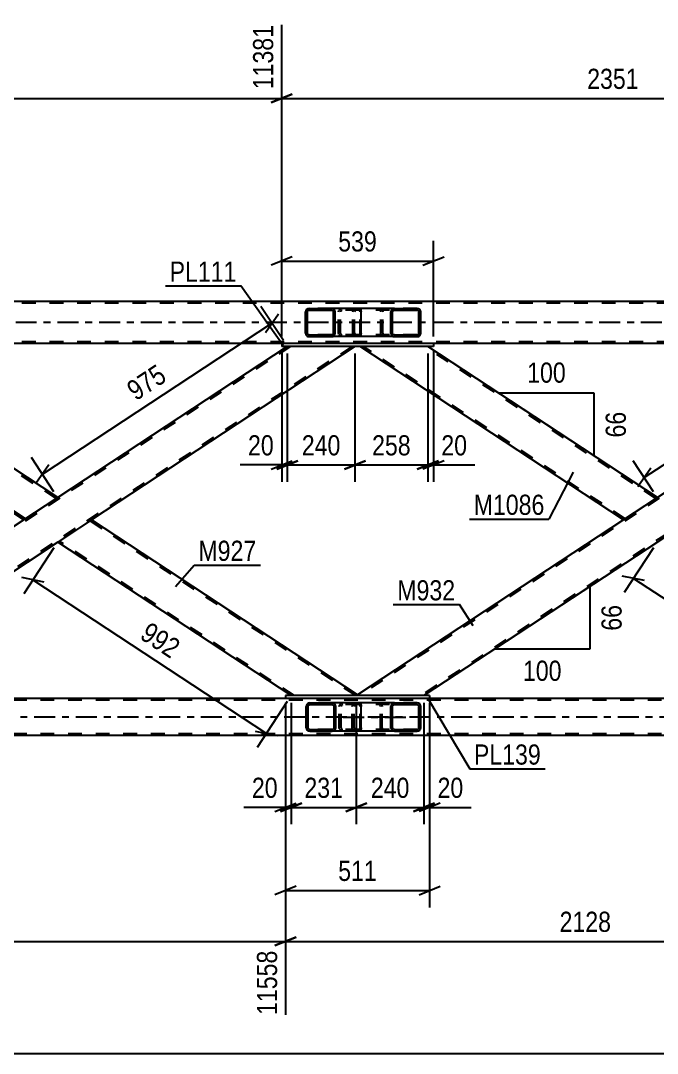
# Model space of a CAD drawing. Header units: millimetres. Extents: x -858 to 331, y -869 to -28.
# Drawn here: x -380.2 to -289.8, y -601.1 to -454.5 of the extents above; entities that cross this region are included whole.
import ezdxf

# ---------------------------------------------------------------- set-up
doc = ezdxf.new("R2010")
doc.units = ezdxf.units.MM
doc.linetypes.add('DXK_LINE_DOT2', pattern=[3.9198, 1.9599, -1.9599])
doc.linetypes.add('DXK_LINE_DOT3', pattern=[5.9187, 2.979, -0.9799, 0.9799, -0.9799])
doc.styles.add('Arial Narrow', font='ARIALN.TTF', dxfattribs={"height": 0.2})

# ---------------------------------------------------------------- blocks, each defined once
blk = doc.blocks.new('Part-570393797-6093 - 6084')
at = {"linetype": 'Continuous'}
h = blk.add_hatch(dxfattribs=at)
h.set_pattern_fill('', scale=0.7, style=0, pattern_type=0)
h.set_pattern_definition([(45, (-339.703, -499.0884), (-1.57154, 1.57154), [])])
h.paths.add_polyline_path([(-339.74, -498.9), (-339.7, -499.09), (-339.59, -499.24), (-339.43, -499.35), (-339.24, -499.38), (-336.05, -499.38), (-335.86, -499.35), (-335.69, -499.24), (-335.58, -499.09), (-335.55, -498.9), (-335.55, -495.86), (-335.58, -495.68), (-335.69, -495.53), (-335.86, -495.42), (-336.05, -495.38), (-339.24, -495.38), (-339.43, -495.42), (-339.59, -495.53), (-339.7, -495.68), (-339.74, -495.86)])
h.paths.add_polyline_path([(-339.47, -495.77), (-339.42, -495.7), (-339.33, -495.64), (-339.24, -495.62), (-336.05, -495.62), (-335.95, -495.64), (-335.87, -495.7), (-335.82, -495.77), (-335.8, -495.86), (-335.8, -498.9), (-335.82, -499), (-335.87, -499.07), (-335.95, -499.13), (-336.05, -499.14), (-339.24, -499.14), (-339.33, -499.13), (-339.42, -499.07), (-339.47, -499), (-339.49, -498.9), (-339.49, -495.86)])
at = {"color": 2, "linetype": 'Continuous'}
for p, q in [((-339.24, -495.38), (-339.43, -495.42)), ((-339.24, -495.38), (-336.05, -495.38)), ((-332.14, -495.38), (-336.05, -495.38)), ((-335.86, -495.42), (-336.05, -495.38)), ((-332.14, -495.38), (-332.04, -495.42)), ((-332.04, -495.42), (-331.95, -495.53)), ((-339.7, -495.68), (-339.74, -495.86)), ((-339.74, -498.9), (-339.74, -495.86)), ((-339.49, -495.86), (-339.47, -495.77)), ((-339.49, -498.9), (-339.49, -495.86)), ((-339.47, -495.77), (-339.42, -495.7)), ((-339.42, -495.7), (-339.33, -495.64)), ((-339.33, -495.64), (-339.24, -495.62)), ((-339.24, -495.62), (-336.05, -495.62)), ((-336.05, -495.62), (-335.95, -495.64)), ((-335.95, -495.64), (-335.87, -495.7)), ((-335.87, -495.7), (-335.82, -495.77)), ((-335.82, -495.77), (-335.8, -495.86)), ((-335.8, -498.9), (-335.8, -495.86)), ((-335.55, -495.86), (-335.58, -495.68)), ((-335.55, -498.9), (-335.55, -495.86)), ((-331.95, -495.53), (-331.89, -495.68)), ((-331.89, -495.68), (-331.87, -495.86)), ((-331.87, -498.9), (-331.87, -495.86)), ((-339.74, -498.9), (-339.7, -499.09)), ((-339.47, -499), (-339.49, -498.9)), ((-339.42, -499.07), (-339.47, -499)), ((-339.43, -499.35), (-339.24, -499.38)), ((-339.33, -499.13), (-339.42, -499.07)), ((-339.24, -499.14), (-339.33, -499.13)), ((-339.24, -499.14), (-336.05, -499.14)), ((-339.24, -499.38), (-336.05, -499.38)), ((-335.95, -499.13), (-336.05, -499.14)), ((-336.05, -499.38), (-335.86, -499.35)), ((-332.14, -499.38), (-336.05, -499.38)), ((-335.87, -499.07), (-335.95, -499.13)), ((-335.82, -499), (-335.87, -499.07)), ((-335.8, -498.9), (-335.82, -499)), ((-335.58, -499.09), (-335.55, -498.9)), ((-332.04, -499.35), (-332.14, -499.38)), ((-331.95, -499.24), (-332.04, -499.35)), ((-331.89, -499.09), (-331.95, -499.24)), ((-331.87, -498.9), (-331.89, -499.09))]:
    blk.add_line(p, q, dxfattribs=at)
at = {"color": 7, "linetype": 'DXK_LINE_DOT2'}
for p, q in [((-336.05, -495.38), (-339.24, -495.38)), ((-334.74, -495.42), (-334.55, -495.38)), ((-333.04, -495.62), (-333.04, -495.38)), ((-332.14, -495.62), (-339.24, -495.62)), ((-335.05, -495.86), (-335.01, -495.68)), ((-335.05, -498.9), (-335.05, -495.86)), ((-334.78, -495.77), (-334.8, -495.86)), ((-334.8, -498.9), (-334.8, -495.86)), ((-334.72, -495.7), (-334.78, -495.77)), ((-334.72, -495.7), (-334.7, -495.68)), ((-334.7, -495.68), (-334.64, -495.64)), ((-334.64, -495.64), (-334.55, -495.62)), ((-332.09, -495.64), (-332.14, -495.62)), ((-332.04, -495.7), (-332.09, -495.64)), ((-332.01, -495.77), (-332.04, -495.7)), ((-332, -495.86), (-332.01, -495.77)), ((-332, -498.9), (-332, -495.86)), ((-332.14, -499.14), (-339.24, -499.14)), ((-336.05, -499.38), (-339.24, -499.38)), ((-335.01, -499.09), (-335.05, -498.9)), ((-334.8, -498.9), (-334.78, -499)), ((-334.78, -499), (-334.72, -499.07)), ((-334.55, -499.38), (-334.74, -499.35)), ((-334.72, -499.07), (-334.7, -499.09)), ((-334.7, -499.09), (-334.64, -499.13)), ((-334.64, -499.13), (-334.55, -499.14)), ((-333.04, -499.38), (-333.04, -499.14)), ((-332.14, -499.14), (-332.09, -499.13)), ((-332.09, -499.13), (-332.04, -499.07)), ((-332.04, -499.07), (-332.01, -499)), ((-332.01, -499), (-332, -498.9))]:
    blk.add_line(p, q, dxfattribs=at)
at = {"color": 2, "linetype": 'Continuous'}
for centre, start, end in [((-339.25, -495.88), 111.1513, 156.1049), ((-336.03, -495.88), 23.8951, 68.8487), ((-339.25, -498.89), 203.8951, 248.8487), ((-336.03, -498.89), 291.1513, 336.1049)]:
    blk.add_arc(centre, 0.492, start, end, dxfattribs=at)
at = {"color": 7, "linetype": 'DXK_LINE_DOT2'}
for centre, start, end in [((-334.56, -495.88), 111.1513, 156.1049), ((-334.56, -498.89), 203.8951, 248.8487)]:
    blk.add_arc(centre, 0.492, start, end, dxfattribs=at)
blk = doc.blocks.new('Part-570393797-6215 - 6084')
at = {"color": 2, "linetype": 'Continuous'}
for p, q in [((-294.6, -525.38), (-332, -500.78)), ((-289.8, -522.22), (-322.39, -500.78)), ((-290.07, -522.4), (-294.6, -525.38)), ((-289.83, -522.25), (-290.07, -522.4)), ((-289.8, -522.22), (-289.83, -522.25))]:
    blk.add_line(p, q, dxfattribs=at)
at = {"color": 7, "linetype": 'DXK_LINE_DOT2'}
for p, q in [((-322.39, -500.78), (-332, -500.78)), ((-294.38, -525.24), (-331.56, -500.78)), ((-290.02, -522.37), (-322.83, -500.78)), ((-290.07, -522.4), (-289.93, -522.31))]:
    blk.add_line(p, q, dxfattribs=at)
blk = doc.blocks.new('Part-570393797-6145 - 6084')
at = {"color": 2, "linetype": 'Continuous'}
for p, q in [((-370.13, -525.38), (-374.93, -528.54)), ((-332.36, -550.22), (-370.13, -525.38)), ((-341.79, -550.34), (-374.93, -528.54)), ((-332.4, -550.25), (-332.55, -550.34)), ((-332.36, -550.22), (-332.4, -550.25))]:
    blk.add_line(p, q, dxfattribs=at)
at = {"color": 7, "linetype": 'DXK_LINE_DOT2'}
for p, q in [((-332.62, -550.34), (-370.35, -525.53)), ((-374.71, -528.4), (-374.7, -528.39)), ((-341.35, -550.34), (-374.71, -528.4)), ((-332.55, -550.34), (-341.79, -550.34)), ((-332.36, -550.22), (-332.36, -550.22))]:
    blk.add_line(p, q, dxfattribs=at)
blk = doc.blocks.new('Part-570393797-6220 - 6084')
at = {"color": 2, "linetype": 'Continuous'}
for p, q in [((-322.14, -550.34), (-342.59, -550.34)), ((-342.59, -550.34), (-342.59, -550.74)), ((-322.14, -550.74), (-342.59, -550.74)), ((-322.14, -550.34), (-322.14, -550.74))]:
    blk.add_line(p, q, dxfattribs=at)
blk = doc.blocks.new('Part-570393797-6160 - 6084')
at = {"color": 7, "linetype": 'DXK_LINE_DOT2'}
for p, q in [((-341.9, -500.78), (-417.24, -550.34)), ((-333.17, -500.78), (-408.51, -550.34)), ((-332.73, -500.78), (-342.34, -500.78)), ((-374.93, -522.22), (-379.74, -525.38)), ((-370.13, -525.38), (-374.93, -528.54)), ((-417.5, -550.22), (-417.68, -550.34)), ((-408.07, -550.34), (-417.68, -550.34))]:
    blk.add_line(p, q, dxfattribs=at)
at = {"color": 2, "linetype": 'Continuous'}
for p, q in [((-342.34, -500.78), (-374.93, -522.22)), ((-332.73, -500.78), (-370.13, -525.38)), ((-379.74, -525.38), (-417.5, -550.22)), ((-374.93, -528.54), (-408.07, -550.34))]:
    blk.add_line(p, q, dxfattribs=at)
blk = doc.blocks.new('Part-570393797-6210 - 6084')
at = {"color": 2, "linetype": 'Continuous'}
for p, q in [((-379.74, -525.38), (-417.13, -500.78)), ((-374.93, -522.22), (-407.53, -500.78)), ((-375.2, -522.4), (-379.74, -525.38)), ((-374.96, -522.25), (-375.2, -522.4)), ((-374.93, -522.22), (-374.96, -522.25))]:
    blk.add_line(p, q, dxfattribs=at)
at = {"color": 7, "linetype": 'DXK_LINE_DOT2'}
for p, q in [((-407.53, -500.78), (-417.13, -500.78)), ((-379.52, -525.24), (-416.7, -500.78)), ((-375.15, -522.37), (-407.96, -500.78)), ((-375.2, -522.4), (-375.06, -522.31))]:
    blk.add_line(p, q, dxfattribs=at)
blk = doc.blocks.new('Part-570393797-6258 - 6084')
at = {"linetype": 'Continuous'}
h = blk.add_hatch(dxfattribs=at)
h.set_pattern_fill('', scale=0.7, style=0, pattern_type=0)
h.set_pattern_definition([(45, (-327.612, -499.0884), (-1.57154, 1.57154), [])])
h.paths.add_polyline_path([(-327.65, -498.9), (-327.61, -499.09), (-327.5, -499.24), (-327.34, -499.35), (-327.14, -499.38), (-323.91, -499.38), (-323.71, -499.35), (-323.54, -499.24), (-323.43, -499.09), (-323.39, -498.9), (-323.39, -495.86), (-323.43, -495.68), (-323.54, -495.53), (-323.71, -495.42), (-323.91, -495.38), (-327.14, -495.38), (-327.34, -495.42), (-327.5, -495.53), (-327.61, -495.68), (-327.65, -495.86)])
h.paths.add_polyline_path([(-327.38, -495.77), (-327.32, -495.7), (-327.24, -495.64), (-327.14, -495.62), (-323.91, -495.62), (-323.81, -495.64), (-323.72, -495.7), (-323.67, -495.77), (-323.65, -495.86), (-323.65, -498.9), (-323.67, -499), (-323.72, -499.07), (-323.81, -499.13), (-323.91, -499.14), (-327.14, -499.14), (-327.24, -499.13), (-327.32, -499.07), (-327.38, -499), (-327.4, -498.9), (-327.4, -495.86)])
at = {"color": 7, "linetype": 'DXK_LINE_DOT2'}
for p, q in [((-332.72, -495.42), (-332.53, -495.38)), ((-332.14, -495.38), (-332.53, -495.38)), ((-329.29, -495.38), (-329.1, -495.42)), ((-323.91, -495.38), (-327.14, -495.38)), ((-333.04, -495.86), (-333, -495.68)), ((-333.04, -498.9), (-333.04, -495.86)), ((-332.76, -495.77), (-332.78, -495.86)), ((-332.78, -498.9), (-332.78, -495.86)), ((-332.71, -495.7), (-332.76, -495.77)), ((-332.62, -495.64), (-332.71, -495.7)), ((-332.53, -495.62), (-332.62, -495.64)), ((-323.91, -495.62), (-332.53, -495.62)), ((-329.19, -495.64), (-329.29, -495.62)), ((-329.11, -495.7), (-329.19, -495.64)), ((-329.05, -495.77), (-329.11, -495.7)), ((-329.04, -495.86), (-329.05, -495.77)), ((-329.04, -498.9), (-329.04, -495.86)), ((-328.82, -495.68), (-328.78, -495.86)), ((-328.78, -498.9), (-328.78, -495.86)), ((-333, -499.09), (-333.04, -498.9)), ((-332.78, -498.9), (-332.76, -499)), ((-332.76, -499), (-332.71, -499.07)), ((-332.53, -499.38), (-332.72, -499.35)), ((-332.71, -499.07), (-332.62, -499.13)), ((-332.62, -499.13), (-332.53, -499.14)), ((-323.91, -499.14), (-332.53, -499.14)), ((-332.14, -499.38), (-332.53, -499.38)), ((-329.29, -499.14), (-329.19, -499.13)), ((-329.1, -499.35), (-329.29, -499.38)), ((-329.19, -499.13), (-329.11, -499.07)), ((-329.11, -499.07), (-329.05, -499)), ((-329.05, -499), (-329.04, -498.9)), ((-328.78, -498.9), (-328.82, -499.09)), ((-323.91, -499.38), (-327.14, -499.38))]:
    blk.add_line(p, q, dxfattribs=at)
at = {"color": 2, "linetype": 'Continuous'}
for p, q in [((-327.14, -495.38), (-332.14, -495.38)), ((-327.14, -495.38), (-327.34, -495.42)), ((-327.14, -495.38), (-323.91, -495.38)), ((-323.71, -495.42), (-323.91, -495.38)), ((-327.61, -495.68), (-327.65, -495.86)), ((-327.65, -498.9), (-327.65, -495.86)), ((-327.4, -495.86), (-327.38, -495.77)), ((-327.4, -498.9), (-327.4, -495.86)), ((-327.38, -495.77), (-327.32, -495.7)), ((-327.32, -495.7), (-327.24, -495.64)), ((-327.24, -495.64), (-327.14, -495.62)), ((-327.14, -495.62), (-323.91, -495.62)), ((-323.91, -495.62), (-323.81, -495.64)), ((-323.81, -495.64), (-323.72, -495.7)), ((-323.72, -495.7), (-323.67, -495.77)), ((-323.67, -495.77), (-323.65, -495.86)), ((-323.65, -498.9), (-323.65, -495.86)), ((-323.39, -495.86), (-323.43, -495.68)), ((-323.39, -498.9), (-323.39, -495.86)), ((-327.14, -499.38), (-332.14, -499.38)), ((-327.65, -498.9), (-327.61, -499.09)), ((-327.38, -499), (-327.4, -498.9)), ((-327.32, -499.07), (-327.38, -499)), ((-327.34, -499.35), (-327.14, -499.38)), ((-327.24, -499.13), (-327.32, -499.07)), ((-327.14, -499.14), (-327.24, -499.13)), ((-327.14, -499.14), (-323.91, -499.14)), ((-327.14, -499.38), (-323.91, -499.38)), ((-323.81, -499.13), (-323.91, -499.14)), ((-323.91, -499.38), (-323.71, -499.35)), ((-323.72, -499.07), (-323.81, -499.13)), ((-323.67, -499), (-323.72, -499.07)), ((-323.65, -498.9), (-323.67, -499)), ((-323.43, -499.09), (-323.39, -498.9))]:
    blk.add_line(p, q, dxfattribs=at)
at = {"color": 7, "linetype": 'DXK_LINE_DOT2'}
for centre, start, end in [((-332.55, -495.89), 110.7583, 155.68), ((-329.27, -495.89), 24.32, 69.2417), ((-332.55, -498.88), 204.32, 249.2417), ((-329.27, -498.88), 290.7583, 335.68)]:
    blk.add_arc(centre, 0.496, start, end, dxfattribs=at)
at = {"color": 2, "linetype": 'Continuous'}
for centre, start, end in [((-327.16, -495.89), 110.7583, 155.6801), ((-323.89, -495.89), 24.32, 69.2417), ((-327.16, -498.88), 204.32, 249.2417), ((-323.89, -498.88), 290.7583, 335.6801)]:
    blk.add_arc(centre, 0.496, start, end, dxfattribs=at)
blk = doc.blocks.new('Part-570393797-6316 - 6084')
at = {"color": 7, "linetype": 'DXK_LINE_DOT2'}
for p, q in [((-99.75, -494.62), (-774.68, -494.62)), ((-99.75, -494.38), (-675.55, -494.38)), ((-99.75, -500.14), (-774.68, -500.14)), ((-321.59, -500.38), (-343.14, -500.38))]:
    blk.add_line(p, q, dxfattribs=at)
at = {"color": 2, "linetype": 'Continuous'}
for p, q in [((-249.88, -494.38), (-499.28, -494.38)), ((-343.14, -500.38), (-406.73, -500.38)), ((-258, -500.38), (-321.59, -500.38))]:
    blk.add_line(p, q, dxfattribs=at)
at = {"color": 7, "linetype": 'DXK_LINE_DOT3'}
blk.add_line((-99.75, -497.38), (-774.68, -497.38), dxfattribs=at)
blk = doc.blocks.new('Part-570393797-6401 - 6084')
at = {"color": 2, "linetype": 'Continuous'}
for p, q in [((-321.59, -500.38), (-343.14, -500.38)), ((-343.14, -500.38), (-343.14, -500.78)), ((-321.59, -500.78), (-343.14, -500.78)), ((-321.59, -500.38), (-321.59, -500.78))]:
    blk.add_line(p, q, dxfattribs=at)
blk = doc.blocks.new('Part-570393797-6455 - 6084')
at = {"color": 7, "linetype": 'DXK_LINE_DOT2'}
for p, q in [((-97.12, -550.98), (-774.68, -550.98)), ((-322.14, -550.74), (-342.59, -550.74)), ((-97.12, -555.78), (-774.68, -555.78))]:
    blk.add_line(p, q, dxfattribs=at)
at = {"color": 2, "linetype": 'Continuous'}
for p, q in [((-342.59, -550.74), (-407.27, -550.74)), ((-257.46, -550.74), (-322.14, -550.74)), ((-97.12, -556.02), (-774.68, -556.02))]:
    blk.add_line(p, q, dxfattribs=at)
at = {"color": 7, "linetype": 'DXK_LINE_DOT3'}
blk.add_line((-97.12, -553.38), (-774.68, -553.38), dxfattribs=at)
blk = doc.blocks.new('Part-570393797-6657 - 6084')
at = {"linetype": 'Continuous'}
h = blk.add_hatch(dxfattribs=at)
h.set_pattern_fill('', scale=0.7, style=0, pattern_type=0)
h.set_pattern_definition([(45, (-339.6027, -555.0874), (-1.57154, 1.57154), [])])
h.paths.add_polyline_path([(-339.64, -554.9), (-339.6, -555.09), (-339.49, -555.24), (-339.33, -555.35), (-339.14, -555.38), (-335.95, -555.38), (-335.76, -555.35), (-335.6, -555.24), (-335.49, -555.09), (-335.45, -554.9), (-335.45, -551.86), (-335.49, -551.68), (-335.6, -551.52), (-335.76, -551.42), (-335.95, -551.38), (-339.14, -551.38), (-339.33, -551.42), (-339.49, -551.52), (-339.6, -551.68), (-339.64, -551.86)])
h.paths.add_polyline_path([(-339.37, -551.77), (-339.32, -551.69), (-339.23, -551.64), (-339.14, -551.62), (-335.95, -551.62), (-335.86, -551.64), (-335.78, -551.69), (-335.72, -551.77), (-335.7, -551.86), (-335.7, -554.9), (-335.72, -555), (-335.78, -555.07), (-335.86, -555.13), (-335.95, -555.14), (-339.14, -555.14), (-339.23, -555.13), (-339.32, -555.07), (-339.37, -555), (-339.39, -554.9), (-339.39, -551.86)])
at = {"color": 2, "linetype": 'Continuous'}
for p, q in [((-339.6, -551.68), (-339.64, -551.86)), ((-339.64, -554.9), (-339.64, -551.86)), ((-339.39, -551.86), (-339.37, -551.77)), ((-339.39, -554.9), (-339.39, -551.86)), ((-339.37, -551.77), (-339.32, -551.69)), ((-339.14, -551.38), (-339.33, -551.42)), ((-339.32, -551.69), (-339.23, -551.64)), ((-339.23, -551.64), (-339.14, -551.62)), ((-339.14, -551.38), (-335.95, -551.38)), ((-339.14, -551.62), (-335.95, -551.62)), ((-332.12, -551.38), (-335.95, -551.38)), ((-335.76, -551.42), (-335.95, -551.38)), ((-335.95, -551.62), (-335.86, -551.64)), ((-335.86, -551.64), (-335.78, -551.69)), ((-335.78, -551.69), (-335.72, -551.77)), ((-335.72, -551.77), (-335.7, -551.86)), ((-335.7, -554.9), (-335.7, -551.86)), ((-335.45, -551.86), (-335.49, -551.68)), ((-335.45, -554.9), (-335.45, -551.86)), ((-332.12, -551.38), (-332.02, -551.42)), ((-332.02, -551.42), (-331.93, -551.52)), ((-331.93, -551.52), (-331.87, -551.68)), ((-331.87, -551.68), (-331.85, -551.86)), ((-331.85, -554.9), (-331.85, -551.86)), ((-339.64, -554.9), (-339.6, -555.09)), ((-339.37, -555), (-339.39, -554.9)), ((-339.32, -555.07), (-339.37, -555)), ((-339.33, -555.35), (-339.14, -555.38)), ((-339.23, -555.13), (-339.32, -555.07)), ((-339.14, -555.14), (-339.23, -555.13)), ((-339.14, -555.14), (-335.95, -555.14)), ((-339.14, -555.38), (-335.95, -555.38)), ((-335.86, -555.13), (-335.95, -555.14)), ((-335.95, -555.38), (-335.76, -555.35)), ((-332.12, -555.38), (-335.95, -555.38)), ((-335.78, -555.07), (-335.86, -555.13)), ((-335.72, -555), (-335.78, -555.07)), ((-335.7, -554.9), (-335.72, -555)), ((-335.49, -555.09), (-335.45, -554.9)), ((-332.02, -555.35), (-332.12, -555.38)), ((-331.93, -555.24), (-332.02, -555.35)), ((-331.87, -555.09), (-331.93, -555.24)), ((-331.85, -554.9), (-331.87, -555.09))]:
    blk.add_line(p, q, dxfattribs=at)
at = {"color": 7, "linetype": 'DXK_LINE_DOT2'}
for p, q in [((-335.95, -551.38), (-339.14, -551.38)), ((-332.12, -551.62), (-339.14, -551.62)), ((-334.96, -551.86), (-334.92, -551.68)), ((-334.96, -554.9), (-334.96, -551.86)), ((-334.69, -551.77), (-334.71, -551.86)), ((-334.71, -554.9), (-334.71, -551.86)), ((-334.64, -551.69), (-334.69, -551.77)), ((-334.65, -551.42), (-334.46, -551.38)), ((-334.55, -551.64), (-334.64, -551.69)), ((-334.46, -551.62), (-334.55, -551.64)), ((-333.12, -551.62), (-333.12, -551.38)), ((-332.07, -551.64), (-332.12, -551.62)), ((-332.03, -551.69), (-332.07, -551.64)), ((-332, -551.77), (-332.03, -551.69)), ((-331.99, -551.86), (-332, -551.77)), ((-331.99, -554.9), (-331.99, -551.86)), ((-332.12, -555.14), (-339.14, -555.14)), ((-335.95, -555.38), (-339.14, -555.38)), ((-334.92, -555.09), (-334.96, -554.9)), ((-334.71, -554.9), (-334.69, -555)), ((-334.69, -555), (-334.64, -555.07)), ((-334.46, -555.38), (-334.65, -555.35)), ((-334.64, -555.07), (-334.61, -555.09)), ((-334.61, -555.09), (-334.55, -555.13)), ((-334.55, -555.13), (-334.46, -555.14)), ((-333.12, -555.38), (-333.12, -555.14)), ((-332.12, -555.14), (-332.07, -555.13)), ((-332.07, -555.13), (-332.03, -555.07)), ((-332.03, -555.07), (-332, -555)), ((-332, -555), (-331.99, -554.9))]:
    blk.add_line(p, q, dxfattribs=at)
at = {"color": 2, "linetype": 'Continuous'}
for centre, start, end in [((-339.15, -551.88), 111.1941, 156.1506), ((-335.94, -551.88), 23.8494, 68.8059), ((-339.15, -554.89), 203.8494, 248.8059), ((-335.94, -554.89), 291.1941, 336.1506)]:
    blk.add_arc(centre, 0.492, start, end, dxfattribs=at)
at = {"color": 7, "linetype": 'DXK_LINE_DOT2'}
for centre, start, end in [((-334.47, -551.88), 111.1941, 156.1506), ((-334.47, -554.89), 203.8494, 248.8059)]:
    blk.add_arc(centre, 0.492, start, end, dxfattribs=at)
blk = doc.blocks.new('Part-570393797-6717 - 6084')
at = {"linetype": 'Continuous'}
h = blk.add_hatch(dxfattribs=at)
h.set_pattern_fill('', scale=0.7, style=0, pattern_type=0)
h.set_pattern_definition([(45, (-327.6114, -555.0874), (-1.57154, 1.57154), [])])
h.paths.add_polyline_path([(-327.65, -554.9), (-327.61, -555.09), (-327.5, -555.24), (-327.33, -555.35), (-327.14, -555.38), (-323.9, -555.38), (-323.71, -555.35), (-323.54, -555.24), (-323.43, -555.09), (-323.39, -554.9), (-323.39, -551.86), (-323.43, -551.68), (-323.54, -551.52), (-323.71, -551.42), (-323.9, -551.38), (-327.14, -551.38), (-327.33, -551.42), (-327.5, -551.52), (-327.61, -551.68), (-327.65, -551.86)])
h.paths.add_polyline_path([(-327.38, -551.77), (-327.32, -551.69), (-327.24, -551.64), (-327.14, -551.62), (-323.9, -551.62), (-323.81, -551.64), (-323.72, -551.69), (-323.67, -551.77), (-323.65, -551.86), (-323.65, -554.9), (-323.67, -555), (-323.72, -555.07), (-323.81, -555.13), (-323.9, -555.14), (-327.14, -555.14), (-327.24, -555.13), (-327.32, -555.07), (-327.38, -555), (-327.39, -554.9), (-327.39, -551.86)])
at = {"color": 7, "linetype": 'DXK_LINE_DOT2'}
for p, q in [((-333.12, -551.86), (-333.08, -551.68)), ((-333.12, -554.9), (-333.12, -551.86)), ((-332.84, -551.77), (-332.86, -551.86)), ((-332.86, -554.9), (-332.86, -551.86)), ((-332.79, -551.69), (-332.84, -551.77)), ((-332.8, -551.42), (-332.6, -551.38)), ((-332.7, -551.64), (-332.79, -551.69)), ((-332.6, -551.62), (-332.7, -551.64)), ((-332.12, -551.38), (-332.6, -551.38)), ((-323.9, -551.62), (-332.6, -551.62)), ((-329.37, -551.38), (-329.17, -551.42)), ((-329.27, -551.64), (-329.37, -551.62)), ((-329.19, -551.69), (-329.27, -551.64)), ((-329.13, -551.77), (-329.19, -551.69)), ((-329.11, -551.86), (-329.13, -551.77)), ((-329.11, -554.9), (-329.11, -551.86)), ((-328.9, -551.68), (-328.86, -551.86)), ((-328.86, -554.9), (-328.86, -551.86)), ((-323.9, -551.38), (-327.14, -551.38)), ((-333.08, -555.09), (-333.12, -554.9)), ((-332.86, -554.9), (-332.84, -555)), ((-332.84, -555), (-332.79, -555.07)), ((-332.6, -555.38), (-332.8, -555.35)), ((-332.79, -555.07), (-332.7, -555.13)), ((-332.7, -555.13), (-332.6, -555.14)), ((-323.9, -555.14), (-332.6, -555.14)), ((-332.12, -555.38), (-332.6, -555.38)), ((-329.37, -555.14), (-329.27, -555.13)), ((-329.17, -555.35), (-329.37, -555.38)), ((-329.27, -555.13), (-329.19, -555.07)), ((-329.19, -555.07), (-329.13, -555)), ((-329.13, -555), (-329.11, -554.9)), ((-328.86, -554.9), (-328.9, -555.09)), ((-323.9, -555.38), (-327.14, -555.38))]:
    blk.add_line(p, q, dxfattribs=at)
at = {"color": 2, "linetype": 'Continuous'}
for p, q in [((-327.14, -551.38), (-332.12, -551.38)), ((-327.61, -551.68), (-327.65, -551.86)), ((-327.65, -554.9), (-327.65, -551.86)), ((-327.39, -551.86), (-327.38, -551.77)), ((-327.39, -554.9), (-327.39, -551.86)), ((-327.38, -551.77), (-327.32, -551.69)), ((-327.14, -551.38), (-327.33, -551.42)), ((-327.32, -551.69), (-327.24, -551.64)), ((-327.24, -551.64), (-327.14, -551.62)), ((-327.14, -551.38), (-323.9, -551.38)), ((-327.14, -551.62), (-323.9, -551.62)), ((-323.71, -551.42), (-323.9, -551.38)), ((-323.9, -551.62), (-323.81, -551.64)), ((-323.81, -551.64), (-323.72, -551.69)), ((-323.72, -551.69), (-323.67, -551.77)), ((-323.67, -551.77), (-323.65, -551.86)), ((-323.65, -554.9), (-323.65, -551.86)), ((-323.39, -551.86), (-323.43, -551.68)), ((-323.39, -554.9), (-323.39, -551.86)), ((-327.14, -555.38), (-332.12, -555.38)), ((-327.65, -554.9), (-327.61, -555.09)), ((-327.38, -555), (-327.39, -554.9)), ((-327.32, -555.07), (-327.38, -555)), ((-327.33, -555.35), (-327.14, -555.38)), ((-327.24, -555.13), (-327.32, -555.07)), ((-327.14, -555.14), (-327.24, -555.13)), ((-327.14, -555.14), (-323.9, -555.14)), ((-327.14, -555.38), (-323.9, -555.38)), ((-323.81, -555.13), (-323.9, -555.14)), ((-323.9, -555.38), (-323.71, -555.35)), ((-323.72, -555.07), (-323.81, -555.13)), ((-323.67, -555), (-323.72, -555.07)), ((-323.65, -554.9), (-323.67, -555)), ((-323.43, -555.09), (-323.39, -554.9))]:
    blk.add_line(p, q, dxfattribs=at)
at = {"color": 7, "linetype": 'DXK_LINE_DOT3'}
blk.add_line((-334.41, -553.38), (-325.52, -553.38), dxfattribs=at)
at = {"color": 7, "linetype": 'DXK_LINE_DOT2'}
for centre, start, end in [((-332.62, -551.88), 110.7583, 155.68), ((-329.35, -551.88), 24.32, 69.2417), ((-332.62, -554.88), 204.32, 249.2417), ((-329.35, -554.88), 290.7583, 335.68)]:
    blk.add_arc(centre, 0.496, start, end, dxfattribs=at)
at = {"color": 2, "linetype": 'Continuous'}
for centre, start, end in [((-327.16, -551.88), 110.7583, 155.6801), ((-323.88, -551.88), 24.32, 69.2417), ((-327.16, -554.88), 204.32, 249.2417), ((-323.88, -554.88), 290.7583, 335.6801)]:
    blk.add_arc(centre, 0.496, start, end, dxfattribs=at)
blk = doc.blocks.new('Part-570393797-6725 - 6084')
at = {"color": 7, "linetype": 'DXK_LINE_DOT2'}
for p, q in [((-256.77, -500.78), (-332.11, -550.34)), ((-249.07, -500.78), (-257.2, -500.78)), ((-249.07, -501.46), (-323.37, -550.34)), ((-249.07, -501.68), (-249.07, -501.75)), ((-289.8, -522.22), (-294.6, -525.38)), ((-284.99, -525.38), (-289.8, -528.54)), ((-332.36, -550.22), (-332.55, -550.34)), ((-322.94, -550.34), (-332.55, -550.34))]:
    blk.add_line(p, q, dxfattribs=at)
at = {"color": 2, "linetype": 'Continuous'}
for p, q in [((-257.2, -500.78), (-289.8, -522.22)), ((-249.07, -500.78), (-249.07, -501.68)), ((-249.07, -501.75), (-284.99, -525.38)), ((-294.6, -525.38), (-332.36, -550.22)), ((-289.8, -528.54), (-322.94, -550.34))]:
    blk.add_line(p, q, dxfattribs=at)
blk = doc.blocks.new('StraightDimension-570393797-7458 - 6084')
at = {"color": 7, "linetype": 'Continuous'}
for p, q in [((-343.14, -501.38), (-343.14, -519.99)), ((-342.34, -501.78), (-342.34, -519.99)), ((-344.64, -518.19), (-341.64, -516.99)), ((-340.84, -516.99), (-343.84, -518.19)), ((-343.14, -517.59), (-349.04, -517.59)), ((-343.14, -517.59), (-349.04, -517.59)), ((-343.14, -517.59), (-342.34, -517.59))]:
    blk.add_line(p, q, dxfattribs=at)
at = {"color": 0}
blk.add_wipeout([(-343.66, -516.84), (-343.66, -512.64), (-348.52, -512.64), (-348.52, -516.84)], dxfattribs=at)
at = {"color": 3, "style": 'Arial Narrow'}
blk.add_text('20', height=2.863, dxfattribs=at).set_placement((-347.92, -516.24))
blk = doc.blocks.new('StraightDimension-570393797-7617 - 6084')
at = {"color": 7, "linetype": 'Continuous'}
for p, q in [((-341.79, -551.34), (-341.79, -568.6)), ((-332.55, -551.34), (-332.55, -568.6)), ((-343.29, -566.8), (-340.29, -565.6)), ((-331.05, -565.6), (-334.05, -566.8)), ((-341.79, -566.2), (-332.55, -566.2))]:
    blk.add_line(p, q, dxfattribs=at)
at = {"color": 0}
blk.add_wipeout([(-333.83, -565.45), (-333.83, -561.25), (-340.51, -561.25), (-340.51, -565.45)], dxfattribs=at)
at = {"color": 3, "style": 'Arial Narrow'}
blk.add_text('231', height=2.863, dxfattribs=at).set_placement((-339.91, -564.85))
blk = doc.blocks.new('StraightDimension-570393797-7633 - 6084')
at = {"color": 7, "linetype": 'Continuous'}
for p, q in [((-332.55, -551.34), (-332.55, -568.6)), ((-322.94, -551.34), (-322.94, -568.6)), ((-334.05, -566.8), (-331.05, -565.6)), ((-321.44, -565.6), (-324.44, -566.8)), ((-332.55, -566.2), (-322.94, -566.2))]:
    blk.add_line(p, q, dxfattribs=at)
at = {"color": 0}
blk.add_wipeout([(-324.4, -565.45), (-324.4, -561.25), (-331.08, -561.25), (-331.08, -565.45)], dxfattribs=at)
at = {"color": 3, "style": 'Arial Narrow'}
blk.add_text('240', height=2.863, dxfattribs=at).set_placement((-330.48, -564.85))
blk = doc.blocks.new('StraightDimension-570393797-7316 - 6084')
at = {"color": 7, "linetype": 'Continuous'}
for p, q in [((-375.48, -529.38), (-379.77, -535.89)), ((-376.86, -534.21), (-380.03, -533.57)), ((-378.45, -533.89), (-345.31, -555.69)), ((-342.34, -551.18), (-346.63, -557.69)), ((-346.89, -555.36), (-343.72, -556.01))]:
    blk.add_line(p, q, dxfattribs=at)
at = {"color": 0}
blk.add_wipeout([(-358.67, -546), (-356.36, -542.49), (-361.95, -538.82), (-364.26, -542.32)], dxfattribs=at)
at = {"color": 3, "style": 'Arial Narrow'}
blk.add_text('992', height=2.863, rotation=-33.3347, dxfattribs=at).set_placement((-363.43, -542.15))
blk = doc.blocks.new('StraightDimension-570393797-7104 - 6084')
at = {"color": 7, "linetype": 'Continuous'}
for p, q in [((-427.73, -551.74), (-427.73, -593.83)), ((-342.59, -551.74), (-342.59, -595.66)), ((-426.23, -584.62), (-429.23, -585.82)), ((-344.09, -585.82), (-341.09, -584.62)), ((-427.73, -585.22), (-342.59, -585.22))]:
    blk.add_line(p, q, dxfattribs=at)
at = {"color": 0}
blk.add_wipeout([(-380.9, -584.47), (-380.9, -580.27), (-389.41, -580.27), (-389.41, -584.47)], dxfattribs=at)
at = {"color": 3, "style": 'Arial Narrow'}
blk.add_text('2128', height=2.863, dxfattribs=at).set_placement((-388.81, -583.87))
at = {"color": 0, "linetype": 'Continuous'}
blk.add_wipeout([(-343.19, -585.92), (-347.39, -585.92), (-347.39, -596.26), (-343.19, -596.26)], dxfattribs=at)
at = {"color": 3, "linetype": 'Continuous', "style": 'Arial Narrow'}
blk.add_text('11558', height=2.863, rotation=90.0002, dxfattribs=at).set_placement((-343.79, -595.66))
blk = doc.blocks.new('StraightDimension-570393797-7296 - 6084')
at = {"color": 7, "linetype": 'Continuous'}
for p, q in [((-290.35, -529.38), (-294.5, -535.7)), ((-291.6, -534.01), (-294.77, -533.37)), ((-293.18, -533.69), (-260.04, -555.49)), ((-257.21, -551.18), (-261.36, -557.5)), ((-261.63, -555.17), (-258.46, -555.81))]:
    blk.add_line(p, q, dxfattribs=at)
at = {"color": 0}
blk.add_wipeout([(-273.41, -545.8), (-271.1, -542.29), (-276.68, -538.62), (-278.99, -542.13)], dxfattribs=at)
at = {"color": 3, "style": 'Arial Narrow'}
blk.add_text('992', height=2.863, rotation=-33.3347, dxfattribs=at).set_placement((-278.16, -541.96))
blk = doc.blocks.new('StraightDimension-570393797-7249 - 6084')
at = {"color": 7, "linetype": 'Continuous'}
for p, q in [((-343.14, -499.38), (-343.14, -485.8)), ((-321.59, -499.38), (-321.59, -485.8)), ((-341.64, -488.05), (-344.64, -489.25)), ((-323.09, -489.25), (-320.09, -488.05)), ((-343.14, -488.65), (-321.59, -488.65))]:
    blk.add_line(p, q, dxfattribs=at)
at = {"color": 0}
blk.add_wipeout([(-329.02, -487.9), (-329.02, -483.7), (-335.71, -483.7), (-335.71, -487.9)], dxfattribs=at)
at = {"color": 3, "style": 'Arial Narrow'}
blk.add_text('539', height=2.863, dxfattribs=at).set_placement((-335.11, -487.3))
blk = doc.blocks.new('StraightDimension-570393797-7306 - 6084')
at = {"color": 7, "linetype": 'Continuous'}
for p, q in [((-342.89, -499.95), (-346.09, -495.09)), ((-345.44, -498.79), (-343.6, -496.14)), ((-377.11, -518.91), (-344.52, -497.47)), ((-375.48, -521.39), (-378.68, -516.53)), ((-376.19, -517.58), (-378.04, -520.23))]:
    blk.add_line(p, q, dxfattribs=at)
at = {"color": 0}
blk.add_wipeout([(-358.44, -505.72), (-360.75, -502.21), (-366.33, -505.89), (-364.02, -509.4)], dxfattribs=at)
at = {"color": 3, "style": 'Arial Narrow'}
blk.add_text('975', height=2.863, rotation=33.3347, dxfattribs=at).set_placement((-363.85, -508.57))
blk = doc.blocks.new('StraightDimension-570393797-7466 - 6084')
at = {"color": 7, "linetype": 'Continuous'}
for p, q in [((-322.39, -501.78), (-322.39, -519.99)), ((-321.59, -501.38), (-321.59, -519.99)), ((-323.89, -518.19), (-320.89, -516.99)), ((-320.09, -516.99), (-323.09, -518.19)), ((-322.39, -517.59), (-321.59, -517.59)), ((-321.59, -517.59), (-315.69, -517.59)), ((-321.59, -517.59), (-315.69, -517.59))]:
    blk.add_line(p, q, dxfattribs=at)
at = {"color": 0}
blk.add_wipeout([(-316.21, -516.84), (-316.21, -512.64), (-321.07, -512.64), (-321.07, -516.84)], dxfattribs=at)
at = {"color": 3, "style": 'Arial Narrow'}
blk.add_text('20', height=2.863, dxfattribs=at).set_placement((-320.47, -516.24))
blk = doc.blocks.new('StraightDimension-570393797-7474 - 6084')
at = {"color": 7, "linetype": 'Continuous'}
for p, q in [((-332.73, -501.78), (-332.73, -519.99)), ((-322.39, -501.78), (-322.39, -519.99)), ((-334.23, -518.19), (-331.23, -516.99)), ((-320.89, -516.99), (-323.89, -518.19)), ((-332.73, -517.59), (-322.39, -517.59))]:
    blk.add_line(p, q, dxfattribs=at)
at = {"color": 0}
blk.add_wipeout([(-324.22, -516.84), (-324.22, -512.64), (-330.9, -512.64), (-330.9, -516.84)], dxfattribs=at)
at = {"color": 3, "style": 'Arial Narrow'}
blk.add_text('258', height=2.863, dxfattribs=at).set_placement((-330.3, -516.24))
blk = doc.blocks.new('StraightDimension-570393797-7528 - 6084')
at = {"color": 7, "linetype": 'Continuous'}
for p, q in [((-343.14, -499.38), (-343.14, -455.13)), ((-428.27, -499.58), (-428.27, -456.96)), ((-426.77, -464.97), (-429.77, -466.17)), ((-428.27, -465.57), (-343.14, -465.57)), ((-344.64, -466.17), (-341.64, -464.97))]:
    blk.add_line(p, q, dxfattribs=at)
at = {"color": 0}
blk.add_wipeout([(-381.45, -464.82), (-381.45, -460.62), (-389.96, -460.62), (-389.96, -464.82)], dxfattribs=at)
at = {"color": 3, "style": 'Arial Narrow'}
blk.add_text('2128', height=2.863, dxfattribs=at).set_placement((-389.36, -464.22))
at = {"color": 0, "linetype": 'Continuous'}
blk.add_wipeout([(-343.74, -454.53), (-347.94, -454.53), (-347.94, -464.87), (-343.74, -464.87)], dxfattribs=at)
at = {"color": 3, "linetype": 'Continuous', "style": 'Arial Narrow'}
blk.add_text('11381', height=2.863, rotation=90.0002, dxfattribs=at).set_placement((-344.34, -464.27))
blk = doc.blocks.new('StraightDimension-570393797-8091 - 6084')
at = {"color": 7, "linetype": 'Continuous'}
for p, q in [((-257.75, -499.95), (-260.63, -495.57)), ((-259.99, -499.28), (-258.14, -496.63)), ((-291.66, -519.39), (-259.06, -497.95)), ((-290.35, -521.39), (-293.23, -517.01)), ((-290.74, -518.07), (-292.58, -520.72))]:
    blk.add_line(p, q, dxfattribs=at)
at = {"color": 0}
blk.add_wipeout([(-272.98, -506.21), (-275.29, -502.7), (-280.87, -506.38), (-278.57, -509.88)], dxfattribs=at)
at = {"color": 3, "style": 'Arial Narrow'}
blk.add_text('975', height=2.863, rotation=33.3347, dxfattribs=at).set_placement((-278.39, -509.05))
blk = doc.blocks.new('AngleDimension-570393797-6760 - 6084')
at = {"color": 7, "linetype": 'Continuous'}
for p, q in [((-304.41, -512.61), (-312.3, -507.42)), ((-298.77, -507.42), (-312.3, -507.42)), ((-298.77, -516.32), (-312.3, -507.42)), ((-298.77, -516.32), (-298.77, -507.42))]:
    blk.add_line(p, q, dxfattribs=at)
at = {"color": 0}
for points in [[(-302.19, -506.52), (-302.19, -502.32), (-308.88, -502.32), (-308.88, -506.52)], [(-293.67, -509.44), (-297.87, -509.44), (-297.87, -514.3), (-293.67, -514.3)]]:
    blk.add_wipeout(points, dxfattribs=at)
at = {"color": 3, "style": 'Arial Narrow'}
blk.add_text('100', height=2.863, dxfattribs=at).set_placement((-308.28, -505.92))
blk.add_text('66', height=2.863, rotation=90.0002, dxfattribs=at).set_placement((-294.27, -513.7))
blk = doc.blocks.new('AngleDimension-570393797-6774 - 6084')
at = {"color": 7, "linetype": 'Continuous'}
for p, q in [((-299.37, -534.84), (-312.9, -543.74)), ((-299.37, -534.84), (-299.37, -543.74)), ((-301.47, -536.22), (-312.9, -543.74)), ((-299.37, -543.74), (-312.9, -543.74))]:
    blk.add_line(p, q, dxfattribs=at)
at = {"color": 0}
for points in [[(-294.27, -536.86), (-298.47, -536.86), (-298.47, -541.72), (-294.27, -541.72)], [(-302.79, -548.84), (-302.79, -544.64), (-309.48, -544.64), (-309.48, -548.84)]]:
    blk.add_wipeout(points, dxfattribs=at)
at = {"color": 3, "style": 'Arial Narrow'}
blk.add_text('66', height=2.863, rotation=90.0002, dxfattribs=at).set_placement((-294.87, -541.12))
blk.add_text('100', height=2.863, dxfattribs=at).set_placement((-308.88, -548.24))
blk = doc.blocks.new('StraightDimension-570393797-6914 - 6084')
at = {"color": 7, "linetype": 'Continuous'}
blk.add_line((-793.94, -601.11), (-96.48, -601.11), dxfattribs=at)
blk = doc.blocks.new('StraightDimension-570393797-7096 - 6084')
at = {"color": 7, "linetype": 'Continuous'}
for p, q in [((-342.59, -551.74), (-342.59, -595.66)), ((-257.46, -551.74), (-257.46, -595.66)), ((-341.09, -584.62), (-344.09, -585.82)), ((-258.96, -585.82), (-255.96, -584.62)), ((-342.59, -585.22), (-257.46, -585.22))]:
    blk.add_line(p, q, dxfattribs=at)
at = {"color": 0}
blk.add_wipeout([(-295.77, -584.47), (-295.77, -580.27), (-304.28, -580.27), (-304.28, -584.47)], dxfattribs=at)
at = {"color": 3, "style": 'Arial Narrow'}
blk.add_text('2128', height=2.863, dxfattribs=at).set_placement((-303.68, -583.87))
at = {"color": 0, "linetype": 'Continuous'}
blk.add_wipeout([(-258.06, -585.92), (-262.26, -585.92), (-262.26, -596.26), (-258.06, -596.26)], dxfattribs=at)
at = {"color": 3, "linetype": 'Continuous', "style": 'Arial Narrow'}
blk.add_text('13686', height=2.863, rotation=90.0002, dxfattribs=at).set_placement((-258.66, -595.66))
blk = doc.blocks.new('StraightDimension-570393797-7447 - 6084')
at = {"color": 7, "linetype": 'Continuous'}
for p, q in [((-342.59, -551.74), (-342.59, -580.39)), ((-322.14, -551.74), (-322.14, -580.39)), ((-341.09, -577.39), (-344.09, -578.59)), ((-323.64, -578.59), (-320.64, -577.39)), ((-342.59, -577.99), (-322.14, -577.99))]:
    blk.add_line(p, q, dxfattribs=at)
at = {"color": 0}
blk.add_wipeout([(-329.02, -577.24), (-329.02, -573.04), (-335.71, -573.04), (-335.71, -577.24)], dxfattribs=at)
at = {"color": 3, "style": 'Arial Narrow'}
blk.add_text('511', height=2.863, dxfattribs=at).set_placement((-335.11, -576.64))
blk = doc.blocks.new('StraightDimension-570393797-7482 - 6084')
at = {"color": 7, "linetype": 'Continuous'}
for p, q in [((-342.34, -501.78), (-342.34, -519.99)), ((-332.73, -501.78), (-332.73, -519.99)), ((-343.84, -518.19), (-340.84, -516.99)), ((-331.23, -516.99), (-334.23, -518.19)), ((-342.34, -517.59), (-332.73, -517.59))]:
    blk.add_line(p, q, dxfattribs=at)
at = {"color": 0}
blk.add_wipeout([(-334.19, -516.84), (-334.19, -512.64), (-340.88, -512.64), (-340.88, -516.84)], dxfattribs=at)
at = {"color": 3, "style": 'Arial Narrow'}
blk.add_text('240', height=2.863, dxfattribs=at).set_placement((-340.28, -516.24))
blk = doc.blocks.new('StraightDimension-570393797-7518 - 6084')
at = {"color": 7, "linetype": 'Continuous'}
for p, q in [((-343.14, -499.38), (-343.14, -455.13)), ((-249.08, -492.98), (-249.08, -455.13)), ((-341.64, -464.97), (-344.64, -466.17)), ((-343.14, -465.57), (-249.08, -465.57)), ((-250.58, -466.17), (-247.58, -464.97))]:
    blk.add_line(p, q, dxfattribs=at)
at = {"color": 0}
blk.add_wipeout([(-291.85, -464.82), (-291.85, -460.62), (-300.36, -460.62), (-300.36, -464.82)], dxfattribs=at)
at = {"color": 3, "style": 'Arial Narrow'}
blk.add_text('2351', height=2.863, dxfattribs=at).set_placement((-299.76, -464.22))
at = {"color": 0, "linetype": 'Continuous'}
blk.add_wipeout([(-249.68, -454.53), (-253.88, -454.53), (-253.88, -464.87), (-249.68, -464.87)], dxfattribs=at)
at = {"color": 3, "linetype": 'Continuous', "style": 'Arial Narrow'}
blk.add_text('13732', height=2.863, rotation=90.0002, dxfattribs=at).set_placement((-250.28, -464.27))
blk = doc.blocks.new('StraightDimension-570393797-7609 - 6084')
at = {"color": 7, "linetype": 'Continuous'}
for p, q in [((-342.59, -551.34), (-342.59, -568.6)), ((-341.79, -551.34), (-341.79, -568.6)), ((-344.09, -566.8), (-341.09, -565.6)), ((-340.29, -565.6), (-343.29, -566.8)), ((-342.59, -566.2), (-348.5, -566.2)), ((-342.59, -566.2), (-348.5, -566.2)), ((-342.59, -566.2), (-341.79, -566.2))]:
    blk.add_line(p, q, dxfattribs=at)
at = {"color": 0}
blk.add_wipeout([(-343.12, -565.45), (-343.12, -561.25), (-347.97, -561.25), (-347.97, -565.45)], dxfattribs=at)
at = {"color": 3, "style": 'Arial Narrow'}
blk.add_text('20', height=2.863, dxfattribs=at).set_placement((-347.37, -564.85))
blk = doc.blocks.new('StraightDimension-570393797-7625 - 6084')
at = {"color": 7, "linetype": 'Continuous'}
for p, q in [((-322.94, -551.34), (-322.94, -568.6)), ((-322.14, -551.34), (-322.14, -568.6)), ((-324.44, -566.8), (-321.44, -565.6)), ((-320.64, -565.6), (-323.64, -566.8)), ((-322.94, -566.2), (-322.14, -566.2)), ((-322.14, -566.2), (-316.23, -566.2)), ((-322.14, -566.2), (-316.23, -566.2))]:
    blk.add_line(p, q, dxfattribs=at)
at = {"color": 0}
blk.add_wipeout([(-316.76, -565.45), (-316.76, -561.25), (-321.61, -561.25), (-321.61, -565.45)], dxfattribs=at)
at = {"color": 3, "style": 'Arial Narrow'}
blk.add_text('20', height=2.863, dxfattribs=at).set_placement((-321.01, -564.85))
blk = doc.blocks.new('Mark-570393797-6216 - 6084')
at = {"color": 0}
blk.add_wipeout([(-306.34, -560.13), (-306.34, -557.13), (-315.84, -557.13), (-315.84, -560.13)], dxfattribs=at)
blk.add_wipeout([(-306.34, -560.13), (-306.34, -557.13), (-315.84, -557.13), (-315.84, -560.13)], dxfattribs=at)
at = {"color": 30, "linetype": 'Continuous'}
for p, q in [((-322.42, -550.63), (-316.44, -560.73)), ((-316.44, -560.73), (-305.74, -560.73))]:
    blk.add_line(p, q, dxfattribs=at)
at = {"color": 3, "style": 'Arial Narrow'}
blk.add_text('PL139', height=2.863, dxfattribs=at).set_placement((-315.84, -560.13))
blk = doc.blocks.new('Mark-570393797-6141 - 6084')
at = {"color": 0}
blk.add_wipeout([(-346.74, -531.21), (-346.74, -528.21), (-354.96, -528.21), (-354.96, -531.21)], dxfattribs=at)
blk.add_wipeout([(-346.74, -531.21), (-346.74, -528.21), (-354.96, -528.21), (-354.96, -531.21)], dxfattribs=at)
at = {"color": 30, "linetype": 'Continuous'}
for p, q in [((-358.2, -534.84), (-355.56, -531.81)), ((-355.56, -531.81), (-346.14, -531.81))]:
    blk.add_line(p, q, dxfattribs=at)
at = {"color": 3, "style": 'Arial Narrow'}
blk.add_text('M927', height=2.863, dxfattribs=at).set_placement((-354.96, -531.21))
blk = doc.blocks.new('Mark-570393797-6211 - 6084')
at = {"color": 0}
blk.add_wipeout([(-305.82, -524.68), (-305.82, -521.68), (-315.87, -521.68), (-315.87, -524.68)], dxfattribs=at)
blk.add_wipeout([(-305.82, -524.68), (-305.82, -521.68), (-315.87, -521.68), (-315.87, -524.68)], dxfattribs=at)
at = {"color": 30, "linetype": 'Continuous'}
for p in [(-301.76, -518.6), (-316.47, -525.28)]:
    blk.add_line(p, (-305.22, -525.28), dxfattribs=at)
at = {"color": 3, "style": 'Arial Narrow'}
blk.add_text('M1086', height=2.863, dxfattribs=at).set_placement((-315.87, -524.68))
blk = doc.blocks.new('Mark-570393797-6397 - 6084')
at = {"color": 0}
blk.add_wipeout([(-349.55, -491.59), (-349.55, -488.59), (-359.05, -488.59), (-359.05, -491.59)], dxfattribs=at)
blk.add_wipeout([(-349.55, -491.59), (-349.55, -488.59), (-359.05, -488.59), (-359.05, -491.59)], dxfattribs=at)
at = {"color": 30, "linetype": 'Continuous'}
for p in [(-359.65, -492.19), (-342.91, -500.66)]:
    blk.add_line(p, (-348.95, -492.19), dxfattribs=at)
at = {"color": 3, "style": 'Arial Narrow'}
blk.add_text('PL111', height=2.863, dxfattribs=at).set_placement((-359.05, -491.59))
blk = doc.blocks.new('Mark-570393797-6721 - 6084')
at = {"color": 0}
blk.add_wipeout([(-318.49, -536.82), (-318.49, -533.82), (-326.72, -533.82), (-326.72, -536.82)], dxfattribs=at)
blk.add_wipeout([(-318.49, -536.82), (-318.49, -533.82), (-326.72, -533.82), (-326.72, -536.82)], dxfattribs=at)
at = {"color": 30, "linetype": 'Continuous'}
for p in [(-327.32, -537.42), (-315.97, -540.44)]:
    blk.add_line(p, (-317.89, -537.42), dxfattribs=at)
at = {"color": 3, "style": 'Arial Narrow'}
blk.add_text('M932', height=2.863, dxfattribs=at).set_placement((-326.72, -536.82))

msp = doc.modelspace()

# ---------------------------------------------------------------- block references
for name in ['Part-570393797-6316 - 6084', 'Part-570393797-6093 - 6084', 'Part-570393797-6258 - 6084', 'Part-570393797-6160 - 6084', 'Part-570393797-6210 - 6084', 'Part-570393797-6401 - 6084', 'Part-570393797-6725 - 6084', 'Part-570393797-6215 - 6084', 'Part-570393797-6145 - 6084', 'Part-570393797-6455 - 6084', 'Part-570393797-6220 - 6084', 'Part-570393797-6657 - 6084', 'Part-570393797-6717 - 6084']:
    msp.add_blockref(name, (0, 0))

# ---------------------------------------------------------------- next in the draw order: block references
for name in ['StraightDimension-570393797-7249 - 6084', 'StraightDimension-570393797-8091 - 6084', 'StraightDimension-570393797-7458 - 6084', 'StraightDimension-570393797-7466 - 6084', 'StraightDimension-570393797-7296 - 6084', 'Mark-570393797-6721 - 6084', 'StraightDimension-570393797-7617 - 6084']:
    msp.add_blockref(name, (0, 0))

# ---------------------------------------------------------------- next in the draw order: block references
for name in ['StraightDimension-570393797-7306 - 6084', 'StraightDimension-570393797-7474 - 6084', 'AngleDimension-570393797-6760 - 6084', 'Mark-570393797-6211 - 6084', 'StraightDimension-570393797-7316 - 6084', 'AngleDimension-570393797-6774 - 6084', 'StraightDimension-570393797-7633 - 6084']:
    msp.add_blockref(name, (0, 0))

# ---------------------------------------------------------------- next in the draw order: block references
for name in ['StraightDimension-570393797-7528 - 6084', 'StraightDimension-570393797-7482 - 6084', 'Mark-570393797-6141 - 6084', 'StraightDimension-570393797-7104 - 6084']:
    msp.add_blockref(name, (0, 0))

# ---------------------------------------------------------------- next in the draw order: block references
for name in ['StraightDimension-570393797-7518 - 6084', 'StraightDimension-570393797-6914 - 6084']:
    msp.add_blockref(name, (0, 0))

# ---------------------------------------------------------------- next in the draw order: block references
for name in ['Mark-570393797-6397 - 6084', 'StraightDimension-570393797-7096 - 6084']:
    msp.add_blockref(name, (0, 0))

# ---------------------------------------------------------------- next in the draw order: block references
msp.add_blockref('StraightDimension-570393797-7447 - 6084', (0, 0))

# ---------------------------------------------------------------- next in the draw order: block references
for name in ['StraightDimension-570393797-7609 - 6084', 'StraightDimension-570393797-7625 - 6084']:
    msp.add_blockref(name, (0, 0))

# ---------------------------------------------------------------- next in the draw order: block references
msp.add_blockref('Mark-570393797-6216 - 6084', (0, 0))

doc.saveas('drawing.dxf')
